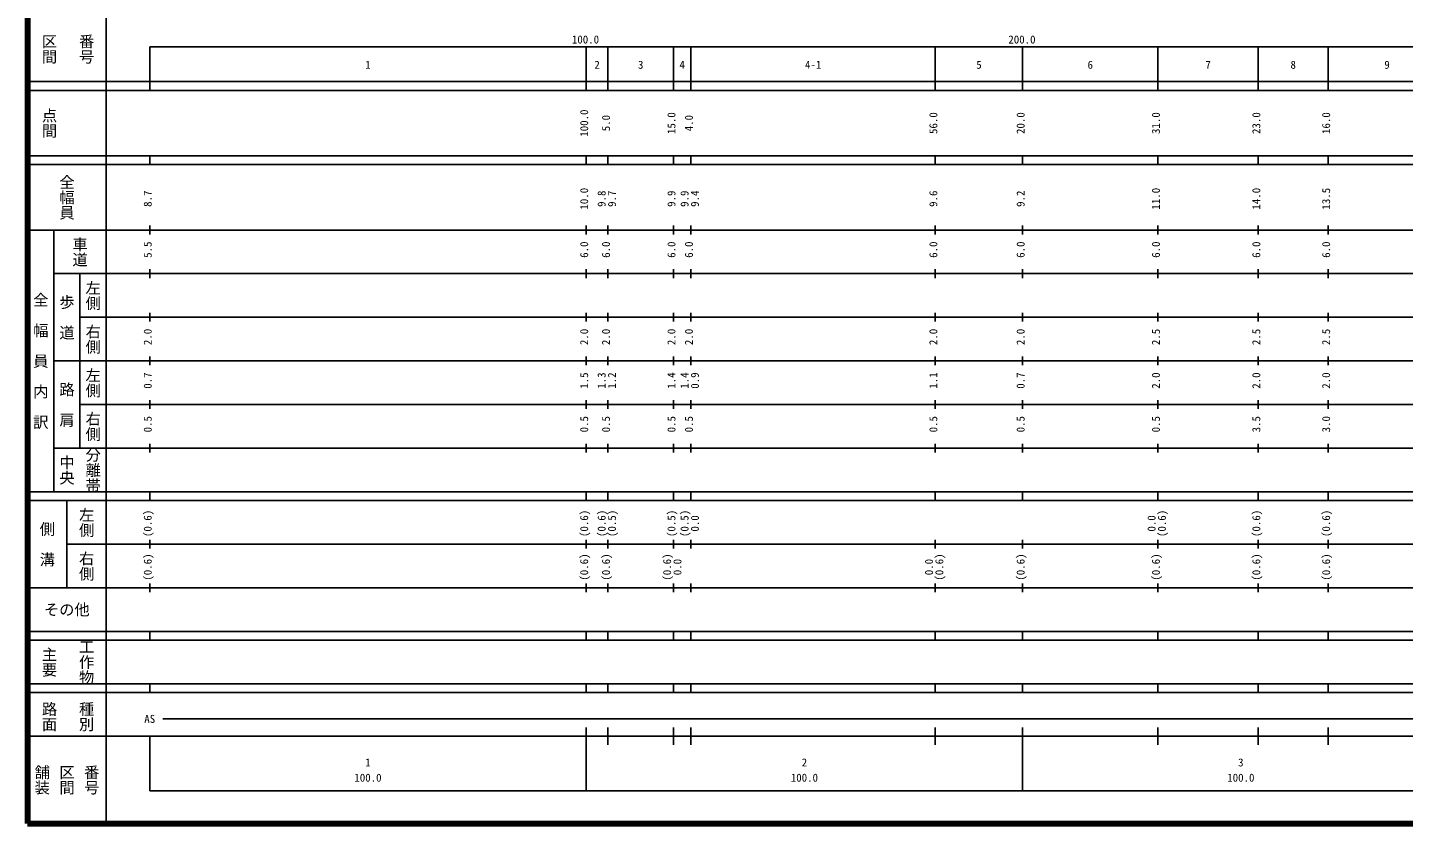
# Model space of a CAD drawing. Units: millimetres on the paper, enlarged 1000 times. Extents: x 40000 to 680000, y 20000 to 380000.
# Drawn here: x 40000 to 355263, y 20000 to 202409 of the extents above; entities that cross this region are included whole.
import ezdxf
from ezdxf.enums import TextEntityAlignment as Align

# ---------------------------------------------------------------- set-up
doc = ezdxf.new("R2010")
doc.units = ezdxf.units.MM
doc.header["$LTSCALE"] = 1000
doc.layers.add('M-TTL', color=2, linetype='Continuous', lineweight=140)
doc.layers.add('M-TTL-BAND', color=7, linetype='Continuous', lineweight=25)
doc.styles.add('@ＭＳ ゴシック', font='')
doc.styles.add('ＭＳ ゴシック', font='')
doc.styles.get('@ＭＳ ゴシック').set_extended_font_data('@MS Gothic')
doc.styles.get('ＭＳ ゴシック').set_extended_font_data('MS Gothic')

msp = doc.modelspace()

# ---------------------------------------------------------------- linework, layer by layer
at = {"layer": 'M-TTL'}
for p, q in [((40000, 380000), (40000, 20000)), ((40000, 20000), (680000, 20000))]:
    msp.add_line(p, q, dxfattribs=at)
at = {"layer": 'M-TTL-BAND'}
for p, q in [((58000, 370000), (58000, 20000)), ((68000, 198000), (579000, 198000)), ((68000, 198000), (68000, 188000)), ((168000, 188000), (168000, 198000)), ((173000, 188000), (173000, 198000)), ((188000, 188000), (188000, 198000)), ((192000, 188000), (192000, 198000)), ((248000, 188000), (248000, 198000)), ((268000, 188000), (268000, 198000)), ((299000, 188000), (299000, 198000)), ((322000, 188000), (322000, 198000)), ((338000, 188000), (338000, 198000)), ((40000, 190000), (579000, 190000)), ((40000, 188000), (579000, 188000)), ((40000, 173000), (579000, 173000)), ((40000, 171000), (579000, 171000)), ((68000, 171000), (68000, 173000)), ((168000, 171000), (168000, 173000)), ((173000, 171000), (173000, 173000)), ((188000, 171000), (188000, 173000)), ((192000, 171000), (192000, 173000)), ((248000, 171000), (248000, 173000)), ((268000, 171000), (268000, 173000)), ((299000, 171000), (299000, 173000)), ((322000, 171000), (322000, 173000)), ((338000, 171000), (338000, 173000)), ((40000, 156000), (579000, 156000)), ((46000, 96000), (46000, 156000)), ((68000, 155000), (68000, 157000)), ((168000, 155000), (168000, 157000)), ((173000, 155000), (173000, 157000)), ((188000, 155000), (188000, 157000)), ((192000, 155000), (192000, 157000)), ((248000, 155000), (248000, 157000)), ((268000, 155000), (268000, 157000)), ((299000, 155000), (299000, 157000)), ((322000, 155000), (322000, 157000)), ((338000, 155000), (338000, 157000)), ((46000, 146000), (579000, 146000)), ((52000, 146000), (52000, 106000)), ((68000, 145000), (68000, 147000)), ((168000, 145000), (168000, 147000)), ((173000, 145000), (173000, 147000)), ((188000, 145000), (188000, 147000)), ((192000, 145000), (192000, 147000)), ((248000, 145000), (248000, 147000)), ((268000, 145000), (268000, 147000)), ((299000, 145000), (299000, 147000)), ((322000, 145000), (322000, 147000)), ((338000, 145000), (338000, 147000)), ((52000, 136000), (579000, 136000)), ((68000, 135000), (68000, 137000)), ((168000, 135000), (168000, 137000)), ((173000, 135000), (173000, 137000)), ((188000, 135000), (188000, 137000)), ((192000, 135000), (192000, 137000)), ((248000, 135000), (248000, 137000)), ((268000, 135000), (268000, 137000)), ((299000, 135000), (299000, 137000)), ((322000, 135000), (322000, 137000)), ((338000, 135000), (338000, 137000)), ((68000, 125000), (68000, 127000)), ((168000, 125000), (168000, 127000)), ((173000, 125000), (173000, 127000)), ((188000, 125000), (188000, 127000)), ((192000, 125000), (192000, 127000)), ((248000, 125000), (248000, 127000)), ((268000, 125000), (268000, 127000)), ((299000, 125000), (299000, 127000)), ((322000, 125000), (322000, 127000)), ((338000, 125000), (338000, 127000)), ((46000, 126000), (579000, 126000)), ((68000, 115000), (68000, 117000)), ((168000, 115000), (168000, 117000)), ((173000, 115000), (173000, 117000)), ((188000, 115000), (188000, 117000)), ((192000, 115000), (192000, 117000)), ((248000, 115000), (248000, 117000)), ((268000, 115000), (268000, 117000)), ((299000, 115000), (299000, 117000)), ((322000, 115000), (322000, 117000)), ((338000, 115000), (338000, 117000)), ((52000, 116000), (579000, 116000)), ((46000, 106000), (579000, 106000)), ((68000, 105000), (68000, 107000)), ((168000, 105000), (168000, 107000)), ((173000, 105000), (173000, 107000)), ((188000, 105000), (188000, 107000)), ((192000, 105000), (192000, 107000)), ((248000, 105000), (248000, 107000)), ((268000, 105000), (268000, 107000)), ((299000, 105000), (299000, 107000)), ((322000, 105000), (322000, 107000)), ((338000, 105000), (338000, 107000)), ((40000, 96000), (579000, 96000)), ((68000, 94000), (68000, 96000)), ((168000, 94000), (168000, 96000)), ((173000, 94000), (173000, 96000)), ((188000, 94000), (188000, 96000)), ((192000, 94000), (192000, 96000)), ((248000, 94000), (248000, 96000)), ((268000, 94000), (268000, 96000)), ((299000, 94000), (299000, 96000)), ((322000, 94000), (322000, 96000)), ((338000, 94000), (338000, 96000)), ((40000, 94000), (579000, 94000)), ((49000, 94000), (49000, 74000)), ((49000, 84000), (579000, 84000)), ((68000, 83000), (68000, 85000)), ((168000, 83000), (168000, 85000)), ((173000, 83000), (173000, 85000)), ((188000, 83000), (188000, 85000)), ((192000, 83000), (192000, 85000)), ((248000, 83000), (248000, 85000)), ((268000, 83000), (268000, 85000)), ((299000, 83000), (299000, 85000)), ((322000, 83000), (322000, 85000)), ((338000, 83000), (338000, 85000)), ((40000, 74000), (579000, 74000)), ((68000, 73000), (68000, 75000)), ((168000, 73000), (168000, 75000)), ((173000, 73000), (173000, 75000)), ((188000, 73000), (188000, 75000)), ((192000, 73000), (192000, 75000)), ((248000, 73000), (248000, 75000)), ((268000, 73000), (268000, 75000)), ((299000, 73000), (299000, 75000)), ((322000, 73000), (322000, 75000)), ((338000, 73000), (338000, 75000)), ((40000, 64000), (579000, 64000)), ((68000, 62000), (68000, 64000)), ((168000, 62000), (168000, 64000)), ((173000, 62000), (173000, 64000)), ((188000, 62000), (188000, 64000)), ((192000, 62000), (192000, 64000)), ((248000, 62000), (248000, 64000)), ((268000, 62000), (268000, 64000)), ((299000, 62000), (299000, 64000)), ((322000, 62000), (322000, 64000)), ((338000, 62000), (338000, 64000)), ((40000, 62000), (579000, 62000)), ((40000, 52000), (579000, 52000)), ((68000, 50000), (68000, 52000)), ((168000, 50000), (168000, 52000)), ((173000, 50000), (173000, 52000)), ((188000, 50000), (188000, 52000)), ((192000, 50000), (192000, 52000)), ((248000, 50000), (248000, 52000)), ((268000, 50000), (268000, 52000)), ((299000, 50000), (299000, 52000)), ((322000, 50000), (322000, 52000)), ((338000, 50000), (338000, 52000)), ((40000, 50000), (579000, 50000)), ((71000, 44000), (565000, 44000)), ((168000, 27500), (168000, 42000)), ((173000, 38000), (173000, 42000)), ((188000, 38000), (188000, 42000)), ((192000, 38000), (192000, 42000)), ((248000, 38000), (248000, 42000)), ((268000, 27500), (268000, 42000)), ((299000, 38000), (299000, 42000)), ((322000, 38000), (322000, 42000)), ((338000, 38000), (338000, 42000)), ((40000, 40000), (579000, 40000)), ((68000, 40000), (68000, 27500)), ((68000, 27500), (579000, 27500))]:
    msp.add_line(p, q, dxfattribs=at)

# ---------------------------------------------------------------- texts
at = {"layer": 'M-TTL-BAND', "style": '@ＭＳ ゴシック'}
for s, p in [('区間', (45000, 197500)), ('番号', (53500, 197500)), ('点間', (45000, 180500)), ('全幅員', (49000, 163500)), ('車道', (52000, 151000)), ('左側', (55000, 141000)), ('全\u3000幅\u3000員\u3000内\u3000訳', (43000, 126000)), ('歩\u3000道', (49000, 136000)), ('右側', (55000, 131000)), ('左側', (55000, 121000)), ('路\u3000肩', (49000, 116000)), ('右側', (55000, 111000)), ('中央', (49000, 101000)), ('分離帯', (55000, 101000)), ('左側', (53500, 89000)), ('側\u3000溝', (44500, 84000)), ('右側', (53500, 79000)), ('主要', (45000, 57000)), ('工作物', (53500, 57000)), ('路面', (45000, 44500)), ('種別', (53500, 44500)), ('舗装', (43333, 30000)), ('区間', (49000, 30000)), ('番号', (54667, 30000))]:
    msp.add_text(s, height=2566, rotation=270, dxfattribs=at).set_placement(p, align=Align.MIDDLE_CENTER)
at = {"layer": 'M-TTL-BAND', "style": 'ＭＳ ゴシック'}
for s, p in [('100.0', (167844, 198195)), ('200.0', (267844, 198195)), ('1', (118000, 192405)), ('2', (170500, 192405)), ('3', (180500, 192405)), ('4', (190000, 192405)), ('4-1', (220000, 192405)), ('5', (258000, 192405)), ('6', (283500, 192405)), ('7', (310500, 192405)), ('8', (330000, 192405)), ('9', (351500, 192405)), ('AS', (68000, 42500)), ('1', (118000, 32523)), ('2', (218000, 32523)), ('3', (318000, 32523)), ('100.0', (118000, 29033)), ('100.0', (218000, 29033)), ('100.0', (318000, 29033))]:
    msp.add_text(s, height=1833, dxfattribs=at).set_placement(p, align=Align.BOTTOM_CENTER)
for s, p in [('100.0', (169000, 180500)), ('15.0', (189000, 180500)), ('56.0', (249000, 180500)), ('20.0', (269000, 180500)), ('31.0', (300000, 180500)), ('23.0', (323000, 180500)), ('16.0', (339000, 180500)), ('5.0', (174000, 180500)), ('4.0', (193000, 180500)), ('8.7', (69000, 163174)), ('10.0', (169000, 163174)), ('9.8', (173000, 163174)), ('9.7', (175370, 163174)), ('9.9', (189000, 163174)), ('9.9', (192000, 163174)), ('9.4', (194370, 163174)), ('9.6', (249000, 163174)), ('9.2', (269000, 163174)), ('11.0', (300000, 163174)), ('14.0', (323000, 163174)), ('13.5', (339000, 163174)), ('5.5', (69000, 151500)), ('6.0', (169000, 151500)), ('6.0', (174000, 151500)), ('6.0', (189000, 151500)), ('6.0', (193000, 151500)), ('6.0', (249000, 151500)), ('6.0', (269000, 151500)), ('6.0', (300000, 151500)), ('6.0', (323000, 151500)), ('6.0', (339000, 151500)), ('2.0', (69000, 131500)), ('2.0', (169000, 131500)), ('2.0', (174000, 131500)), ('2.0', (189000, 131500)), ('2.0', (193000, 131500)), ('2.0', (249000, 131500)), ('2.0', (269000, 131500)), ('2.5', (300000, 131500)), ('2.5', (323000, 131500)), ('2.5', (339000, 131500)), ('0.7', (69000, 121500)), ('1.5', (169000, 121500)), ('1.3', (173000, 121500)), ('1.2', (175370, 121500)), ('1.4', (189000, 121500)), ('1.4', (192000, 121500)), ('0.9', (194370, 121500)), ('1.1', (249000, 121500)), ('0.7', (269000, 121500)), ('2.0', (300000, 121500)), ('2.0', (323000, 121500)), ('2.0', (339000, 121500)), ('0.5', (69000, 111500)), ('0.5', (169000, 111500)), ('0.5', (174000, 111500)), ('0.5', (189000, 111500)), ('0.5', (193000, 111500)), ('0.5', (249000, 111500)), ('0.5', (269000, 111500)), ('0.5', (300000, 111500)), ('3.5', (323000, 111500)), ('3.0', (339000, 111500)), ('(0.6)', (69000, 88764)), ('(0.6)', (169000, 88764)), ('(0.6)', (173000, 88764)), ('(0.5)', (175370, 88764)), ('(0.5)', (189000, 88764)), ('(0.5)', (192000, 88764)), ('(0.6)', (301370, 88764)), ('(0.6)', (323000, 88764)), ('(0.6)', (339000, 88764)), ('0.0', (194370, 88764)), ('0.0', (299000, 88764)), ('(0.6)', (69000, 78764)), ('(0.6)', (169000, 78764)), ('(0.6)', (174000, 78764)), ('(0.6)', (188000, 78764)), ('0.0', (190370, 78764)), ('0.0', (248000, 78764)), ('(0.6)', (250370, 78764)), ('(0.6)', (269000, 78764)), ('(0.6)', (300000, 78764)), ('(0.6)', (323000, 78764)), ('(0.6)', (339000, 78764))]:
    msp.add_text(s, height=1833, rotation=90, dxfattribs=at).set_placement(p, align=Align.BOTTOM_CENTER)
msp.add_text('その他', height=2566, dxfattribs=at).set_placement((49000, 69000), align=Align.MIDDLE_CENTER)

doc.saveas('drawing.dxf')
